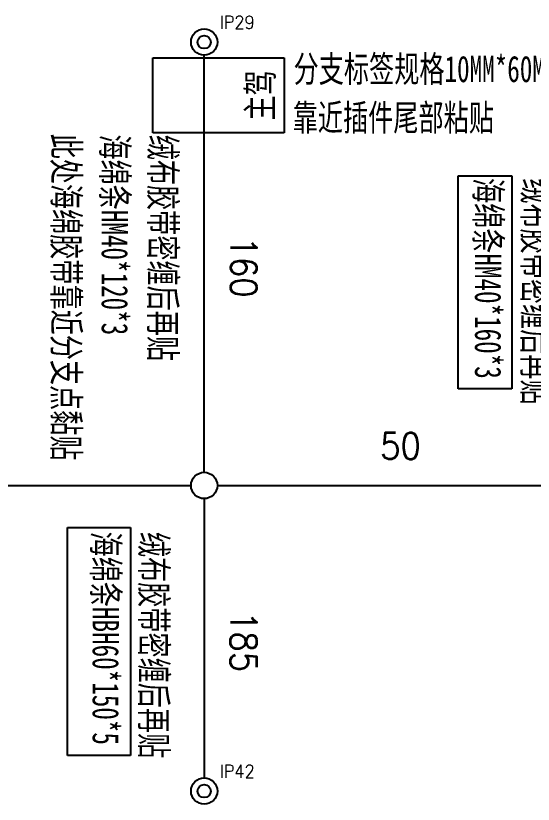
# Model space of a CAD drawing. Header units: inches. Extents: x 47316 to 59086, y 3141 to 11743.
# Drawn here: x 52861.9 to 52960.1, y 8324.6 to 8474.3 of the extents above; entities that cross this region are included whole.
import ezdxf

# ---------------------------------------------------------------- set-up
doc = ezdxf.new("R2010")
doc.units = ezdxf.units.IN
doc.header["$MEASUREMENT"] = 0
doc.styles.add('MtX_FangSong_GB2312', font='')
doc.styles.get("Standard").update_dxf_attribs({"font": ''})
doc.styles.get('MtX_FangSong_GB2312').set_extended_font_data('FangSong_GB2312')
doc.styles.get('Standard').set_extended_font_data('SimSun')
doc.linetypes.add('_VH_FOAM_COVERING_2', pattern='A,0.0001,[31,VeSys.shx,S=0.1,R=0,X=0,Y=0],-0.4,[31,VeSys.shx,S=0.1,R=180,X=0,Y=0],-0.0001', length=0.4002)
doc.linetypes.add('_VH_OTCON', pattern='A,0.0001,[7,VeSys.shx,S=0.1,R=0,X=0,Y=0],-0.4,[7,VeSys.shx,S=0.1,R=0,X=0,Y=0],-0.4,["X",Standard,S=1,R=0,X=-0.5,Y=-0.5],-0.0001,[7,VeSys.shx,S=0.1,R=0,X=0,Y=0],-0.4', length=1.2002)

msp = doc.modelspace()

# ---------------------------------------------------------------- linework, layer by layer
at = {"color": 0, "lineweight": -2}
for p, q in [((52887.89, 8466.37), (52912.8, 8466.37)), ((52887.89, 8452.13), (52887.89, 8466.37)), ((52912.8, 8466.37), (52912.8, 8452.13)), ((52912.8, 8452.13), (52887.89, 8452.13))]:
    msp.add_line(p, q, dxfattribs=at)
at = {"color": 0, "linetype": '_VH_FOAM_COVERING_2', "lineweight": -2, "ltscale": 5}
for p, q in [((52897.64, 8387.66), (52897.64, 8466.85)), ((52897.64, 8382.66), (52897.64, 8329.64))]:
    msp.add_line(p, q, dxfattribs=at)
at = {"color": 1}
for p, q in [((52945.83, 8443.98), (52956.02, 8443.98)), ((52945.83, 8403.49), (52945.83, 8443.98)), ((52956.02, 8443.98), (52956.02, 8403.49)), ((52956.02, 8403.49), (52945.83, 8403.49)), ((52871.69, 8377.16), (52883.65, 8377.16)), ((52871.69, 8333.89), (52871.69, 8377.16)), ((52883.65, 8377.16), (52883.65, 8333.89)), ((52883.65, 8333.89), (52871.69, 8333.89))]:
    msp.add_line(p, q, dxfattribs=at)
at = {"color": 0, "linetype": '_VH_OTCON', "lineweight": -2, "ltscale": 5}
for p, q in [((52803.65, 8385.16), (52895.14, 8385.16)), ((52900.14, 8385.16), (52969.23, 8385.16))]:
    msp.add_line(p, q, dxfattribs=at)
at = {"color": 0, "linetype": 'Continuous', "lineweight": -2}
for centre, radius in [((52897.64, 8469.35), 2.5), ((52897.64, 8469.35), 1.25), ((52897.64, 8385.16), 2.5), ((52897.64, 8327.14), 2.5), ((52897.64, 8327.14), 1.25)]:
    msp.add_circle(centre, radius, dxfattribs=at)

# ---------------------------------------------------------------- texts
at = {"color": 0, "lineweight": -2, "style": 'MtX_FangSong_GB2312', "width": 0.7}
for s, p in [('分支标签规格10MM*60MM', (52914.6, 8461.75)), ('靠近插件尾部粘贴', (52914.43, 8452.52))]:
    msp.add_text(s, height=5, dxfattribs=at).set_placement(p)
at = {"color": 0, "lineweight": -2, "width": 0.7}
msp.add_text('主驾', height=5, rotation=90, dxfattribs=at).set_placement((52910.77, 8454.45))
at = {"color": 0, "lineweight": -2, "style": 'MtX_FangSong_GB2312', "width": 0.7}
for s, p in [('此处海绵胶带靠近分支点黏贴 ', (52868.96, 8451.97)), ('海绵条HM40*120*3', (52878.19, 8451.82)), ('绒布胶带密缠后再贴', (52887.33, 8451.76)), ('海绵条HM40*160*3', (52949.03, 8443.55)), ('绒布胶带密缠后再贴', (52958.17, 8443.49)), ('海绵条HBH60*150*5', (52876.47, 8376.41)), ('绒布胶带密缠后再贴', (52885.61, 8376.35))]:
    msp.add_text(s, height=5, rotation=270, dxfattribs=at).set_placement(p)
at = {"color": 21, "linetype": 'Continuous', "lineweight": 15, "char_height": 2.5, "width": 7.3929, "attachment_point": 1}
for s, insert in [('\\Fromans.shx;\\W0.9000000000;\\T1.0000000000;\\o\\lIP29', (52900.57, 8474.35)), ('\\Fromans.shx;\\W0.9000000000;\\T1.0000000000;\\o\\lIP42', (52900.57, 8332.14))]:
    msp.add_mtext(s, dxfattribs=dict(at, insert=insert))
at = {"color": 7, "linetype": '_VH_FOAM_COVERING_2', "lineweight": 18, "ltscale": 5, "char_height": 5, "width": 12.8571, "attachment_point": 1, "rotation": 270}
for s, insert in [('\\Fromans.shx;\\W0.9000000000;\\T1.0000000000;\\o\\l160', (52907.64, 8432.39)), ('\\Fromans.shx;\\W0.9000000000;\\T1.0000000000;\\o\\l185', (52907.64, 8361.29))]:
    msp.add_mtext(s, dxfattribs=dict(at, insert=insert))
at = {"color": 7, "linetype": '_VH_OTCON', "lineweight": 18, "ltscale": 5, "insert": (52931.04, 8395.16), "char_height": 5, "width": 8.5714, "attachment_point": 1}
msp.add_mtext('\\Fromans.shx;\\W0.9000000000;\\T1.0000000000;\\o\\l50', dxfattribs=at)

doc.saveas('drawing.dxf')
